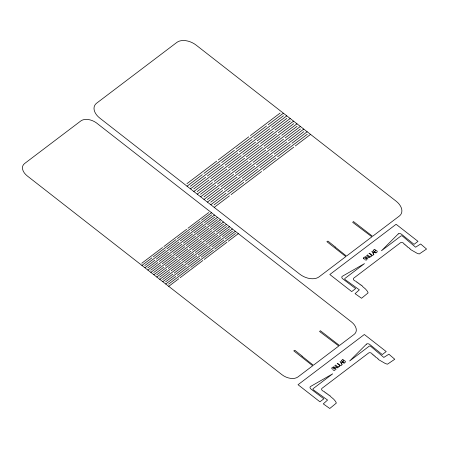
<?xml version="1.0" encoding="UTF-8"?>
<svg xmlns="http://www.w3.org/2000/svg" width="449" height="449" viewBox="0 0 449 449"><rect width="100%" height="100%" fill="white"/><g stroke="black" fill="none" stroke-linecap="round" stroke-linejoin="round"><path stroke-width="0.67" d="M302.115 356.079L294.825 350.276L293.764 350.843L312.706 365.772L297.984 376.924A12.297 7.891 26.4 0 1 281.871 374.634L27.322 175.98A12.297 7.891 26.4 0 1 24.583 163.548L80.792 120.966A12.297 7.891 26.4 0 1 96.254 122.762L351.449 321.916A12.297 7.891 26.4 0 1 354.188 334.342L339.466 345.494L320.339 330.711L319.587 331.519L338.799 345.999L313.374 365.262L302.009 356.186M335.218 246.922L327.938 241.096L326.878 241.663L345.82 256.592L319.054 276.87A14.755 9.468 26.4 0 1 299.713 274.126L99.846 118.143A14.755 9.468 26.4 0 1 96.563 103.231L176.85 42.402A14.755 9.468 26.4 0 1 196.191 45.147L396.057 201.13A14.755 9.468 26.4 0 1 399.341 216.042L372.58 236.32L353.447 221.537L352.695 222.339L371.912 236.825L346.488 256.087L335.117 247.012M374.505 251.519L375.706 250.604A3.165 2.032 26.4 0 1 376.144 250.581L376.391 250.604A1.167 0.746 26.4 0 1 377.166 251.221L377.227 251.844L376.105 252.781L373.08 250.424L373.961 249.762A2.425 1.555 26.4 0 1 374.213 249.605M342.722 361.726L343.923 360.816A3.165 2.032 26.4 0 1 344.361 360.794L344.608 360.816A1.167 0.746 26.4 0 1 345.376 361.434L345.444 362.051L344.321 362.994L341.296 360.637L342.177 359.975A2.425 1.555 26.4 0 1 342.458 359.806M186.958 183.658L216.665 161.152M218.27 159.934L248.78 136.822M250.39 135.604L280.092 113.097M187.053 186.2L202.308 174.644M203.913 173.426L234.423 150.314M236.028 149.096L266.538 125.978M268.143 124.766L283.398 113.21M190.354 186.307L220.061 163.801M221.666 162.583L252.175 139.471M253.78 138.253L283.487 115.747M190.443 188.849L205.698 177.293M207.309 176.075L237.818 152.963M239.424 151.745L269.933 128.627M271.538 127.415L286.793 115.853M193.749 188.956L223.456 166.45M225.061 165.232L255.571 142.12M257.176 140.902L286.883 118.396M193.839 191.499L209.094 179.942M210.699 178.724L241.208 155.612M242.814 154.394L273.323 131.276M274.928 130.064L290.183 118.502M197.145 191.605L226.852 169.099M228.457 167.881L258.966 144.769M260.572 143.551L290.279 121.045M197.234 194.148L212.489 182.591M214.094 181.374L244.604 158.256M246.209 157.043L276.719 133.925M278.324 132.713L293.579 121.151M200.535 194.254L230.242 171.748M231.847 170.53L262.356 147.418M263.961 146.2L293.668 123.694M200.63 196.797L215.885 185.241M217.49 184.023L248 160.905M249.605 159.692L280.114 136.575M281.719 135.357L296.974 123.801M203.93 196.903L233.637 174.397M235.242 173.179L265.752 150.067M267.357 148.849L297.064 126.343M204.02 199.446L219.275 187.884M220.88 186.672L251.389 163.554M252.995 162.342L283.504 139.224M285.115 138.006L300.37 126.45M207.326 199.552L237.033 177.046M238.638 175.828L269.147 152.716M270.753 151.498L300.46 128.992M207.416 202.095L222.67 190.533M224.276 189.321L254.785 166.203M256.39 164.985L286.9 141.873M288.505 140.655L303.76 129.099M210.721 202.202L240.423 179.695M242.033 178.478L272.537 155.365M274.148 154.147L303.85 131.641M210.811 204.744L226.066 193.182M227.671 191.97L258.181 168.852M259.786 167.634L290.295 144.522M291.901 143.304L307.155 131.748M214.111 204.851L243.818 182.345M245.423 181.127L275.933 158.014M277.538 156.796L307.245 134.29M214.201 207.387L229.456 195.831M231.067 194.619L261.576 171.501M263.181 170.283L293.691 147.171M295.296 145.953L310.551 134.397M141.789 263.254L162.532 247.539M163.868 246.529L186.616 229.293M187.957 228.277L208.695 212.568M141.94 265.432L151.975 257.827M153.317 256.811L176.064 239.581M177.4 238.565L200.147 221.329M201.489 220.319L211.524 212.714M144.769 265.578L165.507 249.863M166.848 248.853L189.596 231.617M190.932 230.601L211.675 214.891M144.92 267.756L154.956 260.151M156.291 259.135L179.039 241.904M180.38 240.888L203.128 223.653M204.463 222.642L214.499 215.037M147.743 267.901L168.487 252.186M169.823 251.176L192.57 233.94M193.912 232.924L214.65 217.215M147.895 270.079L157.93 262.474M159.272 261.458L182.019 244.228M183.355 243.212L206.102 225.976M207.444 224.966L217.479 217.361M150.724 270.225L171.462 254.51M172.803 253.5L195.551 236.264M196.887 235.248L217.63 219.539M150.875 272.403L160.91 264.798M162.246 263.782L184.994 246.552M186.335 245.536L209.082 228.3M210.418 227.289L220.453 219.684M153.698 272.549L174.442 256.834M175.778 255.823L198.525 238.587M199.867 237.572L220.605 221.862M153.85 274.726L163.885 267.121M165.226 266.105L187.974 248.875M189.31 247.859L212.057 230.623M213.398 229.613L223.434 222.008M156.679 274.872L177.417 259.157M178.758 258.147L201.506 240.911M202.841 239.895L223.585 224.186M156.824 277.05L166.865 269.445M168.201 268.429L190.948 251.199M192.29 250.183L215.037 232.947M216.373 231.937L226.408 224.332M159.653 277.196L180.397 261.481M181.733 260.471L204.48 243.235M205.822 242.219L226.56 226.509M159.805 279.373L169.84 271.768M171.176 270.753L193.929 253.522M195.264 252.506L218.012 235.27M219.353 234.26L229.388 226.655M162.633 279.519L183.372 263.804M184.707 262.794L207.46 245.558M208.796 244.542L229.54 228.827M162.779 281.697L172.82 274.092M174.156 273.076L196.903 255.846M198.239 254.83L220.992 237.594M222.328 236.584L232.363 228.979M165.608 281.843L186.352 266.128M187.688 265.118L210.435 247.882M211.771 246.866L232.515 231.151M165.76 284.021L175.795 276.416M177.131 275.4L199.884 258.169M201.219 257.154L223.967 239.918M225.303 238.907L235.343 231.302M168.583 284.166L189.326 268.451M190.662 267.441L213.415 250.205M214.751 249.189L235.489 233.474M168.734 286.344L178.769 278.739M180.111 277.723L202.858 260.493M204.194 259.477L226.947 242.241M228.283 241.231L238.318 233.626M373.899 254.482L373.068 253.225L374.275 252.316L375.897 252.967M373.804 254.561L372.462 255.576L369.398 253.185M342.116 364.695L341.285 363.437L342.486 362.528L344.114 363.179M342.015 364.768L340.673 365.783L337.614 363.398M342.531 359.789L342.638 359.767A4.518 2.896 26.4 0 1 343.014 359.823M374.275 252.316L371.823 251.35L373.068 253.225M342.486 362.528L340.033 361.563L341.285 363.437M343.103 359.845L343.311 359.93A0.836 0.539 26.4 0 1 343.575 360.081L343.603 360.098A0.999 0.64 26.4 0 1 343.883 360.794M333.528 367.804C331.065 365.935 331.16 370.795 333.832 368.556C336.497 368.455 334.96 371.671 333.102 369.998M364.891 259.791C368.079 261.531 367.119 256.508 364.756 258.916A0.825 0.528 26.4 0 1 363.724 258.731M368.943 253.528C370.919 253.567 373.186 257.906 369.942 256.126M366.614 255.318L369.645 257.681L364.914 256.587L367.972 258.972M337.16 363.741C339.276 363.684 341.251 368.163 338.159 366.339M334.831 365.531L337.856 367.894L333.124 366.799L336.189 369.185M367.271 254.824L370.29 257.193M335.487 365.037L338.501 367.4M363.701 258.747A1.47 0.943 26.4 0 1 363.662 257.502A1.47 0.943 26.4 0 1 365.306 257.608M375.706 250.604A1.341 0.859 26.4 0 0 375.667 250.222A0.606 0.393 26.4 0 0 375.392 249.885L375.358 249.869A0.836 0.539 26.4 0 0 375.1 249.717L374.803 249.616A4.518 2.896 26.4 0 0 374.421 249.554M398.229 233.94L381.426 250.783L400.979 235.966A1.229 0.791 26.4 0 1 402.646 236.236L415.606 247.214L420.651 243.987L426.55 249.043L419.299 253.949A7.93 5.085 26.4 0 1 417.07 253.281L410.206 249.33L410.117 248.712L409.303 248.566L409.213 247.949L407.501 247.034L407.411 246.422L406.598 246.271L406.508 245.659L405.694 245.508L405.604 244.896L404.796 244.744L404.706 244.133L403.892 243.981L403.752 243.324A2.458 1.577 26.4 0 0 400.418 242.78L353.806 278.094A2.458 1.577 26.4 0 0 354.463 280.664L356.298 281.489L356.478 282.112L357.275 282.191L357.46 282.819L358.257 282.898L358.442 283.521L359.239 283.6L359.419 284.228L360.216 284.307L360.401 284.935L361.198 285.014L361.383 285.637L362.175 285.716L362.36 286.344L365.492 288.988L367.22 291.053A8.441 5.416 26.4 0 1 367.507 291.524A8.031 5.152 26.4 0 1 367.815 292.136A7.554 4.844 26.4 0 1 368.09 292.911L361.563 298.276L355.08 293.668L359.352 289.841L345.27 279.71A1.229 0.791 26.4 0 1 344.939 278.425L364.493 263.608L342.346 276.275A2.458 1.577 26.4 0 0 342.8 278.885L355.642 288.6L351.702 291.586L329.824 274.513L396.113 224.287L417.991 241.36L414.051 244.346L401.614 234.327A2.458 1.577 26.4 0 0 398.229 233.94M366.44 344.153L349.642 360.99L369.196 346.179A1.229 0.791 26.4 0 1 370.863 346.448L383.822 357.426L388.868 354.199L394.766 359.256L387.515 364.161A7.93 5.085 26.4 0 1 385.287 363.494L378.423 359.542L378.333 358.925L377.519 358.773L377.429 358.162L375.718 357.247L375.628 356.635L374.814 356.484L374.724 355.872L373.91 355.72L373.821 355.108L373.007 354.957L372.917 354.34L372.109 354.194L371.968 353.537A2.458 1.577 26.4 0 0 368.635 352.987L322.017 388.306A2.458 1.577 26.4 0 0 322.679 390.877L324.509 391.696L324.694 392.325L325.491 392.404L325.677 393.032L326.474 393.111L326.653 393.734L327.45 393.812L327.635 394.441L328.432 394.519L328.617 395.142L329.414 395.221L329.594 395.85L330.391 395.928L330.576 396.557L333.708 399.2L335.437 401.26A8.441 5.416 26.4 0 1 335.723 401.737A8.031 5.152 26.4 0 1 336.06 402.411A7.554 4.844 26.4 0 1 336.301 403.123L329.779 408.489L323.291 403.881L327.562 400.048L313.481 389.923A1.229 0.791 26.4 0 1 313.155 388.638L332.709 373.821L310.562 386.488A2.458 1.577 26.4 0 0 311.017 389.098L323.858 398.807L319.918 401.793L298.041 384.72L364.33 334.499L386.207 351.573L382.267 354.558L369.83 344.54A2.458 1.577 26.4 0 0 366.44 344.153"/></g></svg>
